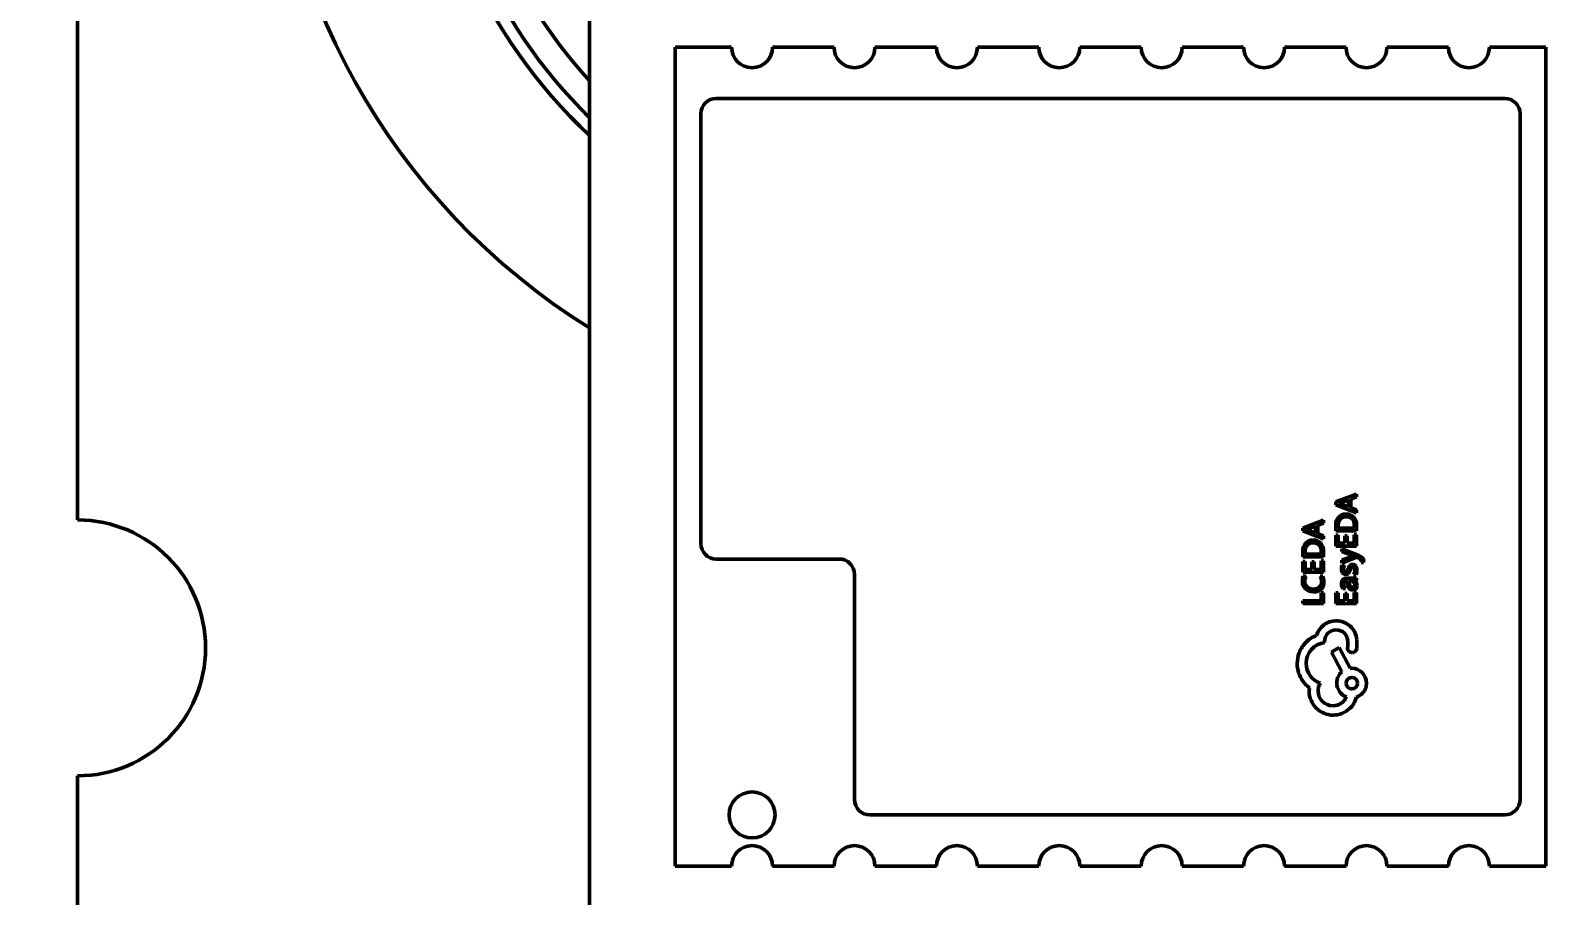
# Model space of a CAD drawing. Header units: millimetres. Extents: x -86 to 841, y -58 to 594.
# Drawn here: x 379.49 to 409.09, y 239.28 to 256.19 of the extents above; entities that cross this region are included whole.
import ezdxf

# ---------------------------------------------------------------- set-up
doc = ezdxf.new("R2010")
doc.units = ezdxf.units.MM
doc.layers.add('Dimension (ISO)', color=7, linetype='Continuous', lineweight=25)
doc.layers.add('Visible (ISO)', color=7, linetype='Continuous', lineweight=50)
doc.styles.add('Note Text (ISO)', font='tahoma.ttf')
doc.dimstyles.new('Default (ISO)', dxfattribs={"dimtxt": 3.5, "dimasz": 2.5, "dimexe": 3.175, "dimexo": 0, "dimgap": 0.762, "dimtad": 1, "dimrnd": 1e-08, "dimtxsty": 'Note Text (ISO)', "dimcen": 0.09, "dimdle": 10, "dimclrd": 256, "dimclre": 256, "dimclrt": 256, "dimadec": 0, "dimazin": 0, "dimtfac": 1.001486, "dimtmove": 0, "dimatfit": 3, "dimfxl": 1, "dimtolj": 1, "dimtzin": 0, "dimlwd": -1, "dimlwe": -1, "dimarcsym": 0})

# ---------------------------------------------------------------- blocks, each defined once
blk = doc.blocks.new('*D15')
at = {"layer": 'Defpoints', "color": 0, "transparency": 16777216}
for p in [(403.259, 321.832), (351.586, 205.621), (382.416, 205.621)]:
    blk.add_point(p, dxfattribs=at)
at = {"layer": 'Dimension (ISO)', "transparency": 16777216}
for p, q in [((403.259, 321.832), (348.411, 321.832)), ((351.586, 319.332), (351.586, 208.121)), ((382.416, 205.621), (348.411, 205.621))]:
    blk.add_line(p, q, dxfattribs=at)
for points in [[(351.169, 319.332), (352.003, 319.332), (351.586, 321.832)], [(351.169, 208.121), (352.003, 208.121), (351.586, 205.621)]]:
    blk.add_solid(points, dxfattribs=at)
at = {"layer": 'Dimension (ISO)', "transparency": 16777216, "insert": (346.381, 257.888), "char_height": 3.5, "attachment_point": 1, "rotation": 90, "style": 'Note Text (ISO)'}
blk.add_mtext('\\A1;116,21', dxfattribs=at)

msp = doc.modelspace()

# ---------------------------------------------------------------- linework, layer by layer
at = {"layer": 'Visible (ISO)'}
for p, q in [((390.416, 230.41), (390.416, 311.621)), ((380.416, 246.621), (380.416, 276.621)), ((392.99, 255.857), (392.09, 255.857)), ((392.09, 255.857), (392.09, 239.857)), ((393.19, 255.857), (392.99, 255.857)), ((394.19, 255.857), (393.99, 255.857)), ((394.99, 255.857), (394.19, 255.857)), ((395.19, 255.857), (394.99, 255.857)), ((396.19, 255.857), (395.99, 255.857)), ((396.99, 255.857), (396.19, 255.857)), ((397.19, 255.857), (396.99, 255.857)), ((398.19, 255.857), (397.99, 255.857)), ((398.99, 255.857), (398.19, 255.857)), ((399.19, 255.857), (398.99, 255.857)), ((400.19, 255.857), (399.99, 255.857)), ((400.99, 255.857), (400.19, 255.857)), ((401.19, 255.857), (400.99, 255.857)), ((402.19, 255.857), (401.99, 255.857)), ((402.99, 255.857), (402.19, 255.857)), ((403.19, 255.857), (402.99, 255.857)), ((404.19, 255.857), (403.99, 255.857)), ((404.99, 255.857), (404.19, 255.857)), ((405.19, 255.857), (404.99, 255.857)), ((406.19, 255.857), (405.99, 255.857)), ((406.99, 255.857), (406.19, 255.857)), ((407.19, 255.857), (406.99, 255.857)), ((408.19, 255.857), (407.99, 255.857)), ((409.09, 255.857), (408.19, 255.857)), ((409.09, 239.857), (409.09, 255.857)), ((392.89, 254.857), (408.29, 254.857)), ((392.59, 246.157), (392.59, 254.557)), ((408.59, 254.557), (408.59, 241.157)), ((405.398, 247.127), (404.991, 246.972)), ((404.991, 246.972), (404.991, 246.915)), ((404.991, 246.915), (405.398, 246.761)), ((405.043, 246.943), (405.043, 246.942)), ((405.24, 247.011), (405.071, 246.949)), ((405.071, 246.935), (405.24, 246.874)), ((405.24, 246.874), (405.24, 247.011)), ((405.286, 247.027), (405.398, 247.069)), ((405.286, 246.858), (405.286, 247.027)), ((405.398, 246.819), (405.286, 246.858)), ((405.398, 247.069), (405.398, 247.127)), ((404.752, 246.617), (404.346, 246.462)), ((404.641, 246.518), (404.752, 246.559)), ((404.752, 246.559), (404.752, 246.617)), ((405.398, 246.761), (405.398, 246.819)), ((404.346, 246.462), (404.346, 246.406)), ((404.346, 246.406), (404.752, 246.251)), ((404.398, 246.434), (404.398, 246.432)), ((404.595, 246.501), (404.426, 246.44)), ((404.426, 246.426), (404.595, 246.365)), ((404.595, 246.365), (404.595, 246.501)), ((404.641, 246.348), (404.641, 246.518)), ((404.752, 246.309), (404.641, 246.348)), ((404.752, 246.251), (404.752, 246.309)), ((404.991, 246.523), (404.991, 246.407)), ((404.991, 246.407), (405.398, 246.407)), ((405.038, 246.321), (404.991, 246.321)), ((404.991, 246.321), (404.991, 246.111)), ((405.038, 246.521), (405.038, 246.459)), ((405.038, 246.459), (405.351, 246.459)), ((405.038, 246.164), (405.038, 246.321)), ((405.214, 246.309), (405.168, 246.309)), ((405.168, 246.309), (405.168, 246.164)), ((405.214, 246.164), (405.214, 246.309)), ((405.351, 246.459), (405.351, 246.518)), ((405.398, 246.33), (405.351, 246.33)), ((405.351, 246.33), (405.351, 246.164)), ((405.398, 246.407), (405.398, 246.519)), ((405.398, 246.111), (405.398, 246.33)), ((404.346, 246.013), (404.346, 245.897)), ((404.392, 246.011), (404.392, 245.95)), ((404.706, 245.95), (404.706, 246.009)), ((404.752, 245.897), (404.752, 246.009)), ((404.991, 246.111), (405.398, 246.111)), ((405.168, 246.164), (405.038, 246.164)), ((405.107, 246.056), (405.107, 246.004)), ((405.442, 245.924), (405.107, 246.056)), ((405.107, 246.004), (405.326, 245.924)), ((405.351, 246.164), (405.214, 246.164)), ((395.29, 245.857), (392.89, 245.857)), ((404.346, 245.897), (404.752, 245.897)), ((404.392, 245.811), (404.346, 245.811)), ((404.346, 245.811), (404.346, 245.602)), ((404.392, 245.95), (404.706, 245.95)), ((404.392, 245.654), (404.392, 245.811)), ((404.569, 245.8), (404.523, 245.8)), ((404.523, 245.8), (404.523, 245.654)), ((404.569, 245.654), (404.569, 245.8)), ((404.752, 245.821), (404.706, 245.821)), ((404.706, 245.821), (404.706, 245.654)), ((404.752, 245.602), (404.752, 245.821)), ((405.326, 245.91), (405.107, 245.834)), ((405.107, 245.777), (405.397, 245.891)), ((405.107, 245.834), (405.107, 245.777)), ((405.163, 245.737), (405.113, 245.737)), ((405.349, 245.917), (405.326, 245.91)), ((405.349, 245.918), (405.349, 245.917)), ((405.397, 245.891), (405.45, 245.869)), ((405.485, 245.788), (405.53, 245.788)), ((395.59, 241.157), (395.59, 245.557)), ((404.346, 245.602), (404.752, 245.602)), ((404.41, 245.52), (404.355, 245.52)), ((404.523, 245.654), (404.392, 245.654)), ((404.706, 245.654), (404.569, 245.654)), ((404.736, 245.52), (404.685, 245.52)), ((405.398, 245.486), (405.211, 245.486)), ((405.213, 245.435), (405.225, 245.349)), ((405.252, 245.435), (405.261, 245.367)), ((405.28, 245.435), (405.252, 245.435)), ((405.335, 245.555), (405.388, 245.555)), ((405.353, 245.433), (405.353, 245.435)), ((405.353, 245.435), (405.398, 245.435)), ((405.398, 245.435), (405.398, 245.486)), ((404.752, 245.199), (404.706, 245.199)), ((404.706, 245.199), (404.706, 245.037)), ((404.752, 244.985), (404.752, 245.199)), ((405.038, 245.194), (404.991, 245.194)), ((404.991, 245.194), (404.991, 244.985)), ((405.038, 245.037), (405.038, 245.194)), ((405.128, 245.281), (405.177, 245.281)), ((405.214, 245.183), (405.168, 245.183)), ((405.168, 245.183), (405.168, 245.037)), ((405.214, 245.037), (405.214, 245.183)), ((405.398, 245.204), (405.351, 245.204)), ((405.351, 245.204), (405.351, 245.037)), ((405.398, 244.985), (405.398, 245.204)), ((404.706, 245.037), (404.346, 245.037)), ((404.346, 245.037), (404.346, 244.985)), ((404.346, 244.985), (404.752, 244.985)), ((404.991, 244.985), (405.398, 244.985)), ((405.168, 245.037), (405.038, 245.037)), ((405.351, 245.037), (405.214, 245.037)), ((404.772, 244.224), (404.772, 244.247)), ((405.223, 244.264), (405.223, 244.134)), ((405.399, 244.111), (405.399, 244.281)), ((405.058, 244.128), (404.905, 244.039)), ((404.905, 244.039), (405.107, 243.651)), ((405.272, 243.723), (405.058, 244.128)), ((405.301, 243.723), (405.272, 243.723)), ((380.416, 233.086), (380.416, 241.621)), ((408.29, 240.857), (395.89, 240.857)), ((392.09, 239.857), (392.99, 239.857)), ((392.99, 239.857), (393.19, 239.857)), ((393.99, 239.857), (394.19, 239.857)), ((394.19, 239.857), (394.99, 239.857)), ((394.99, 239.857), (395.19, 239.857)), ((395.99, 239.857), (396.19, 239.857)), ((396.19, 239.857), (396.99, 239.857)), ((396.99, 239.857), (397.19, 239.857)), ((397.99, 239.857), (398.19, 239.857)), ((398.19, 239.857), (398.99, 239.857)), ((398.99, 239.857), (399.19, 239.857)), ((399.99, 239.857), (400.19, 239.857)), ((400.19, 239.857), (400.99, 239.857)), ((400.99, 239.857), (401.19, 239.857)), ((401.99, 239.857), (402.19, 239.857)), ((402.19, 239.857), (402.99, 239.857)), ((402.99, 239.857), (403.19, 239.857)), ((403.99, 239.857), (404.19, 239.857)), ((404.19, 239.857), (404.99, 239.857)), ((404.99, 239.857), (405.19, 239.857)), ((405.99, 239.857), (406.19, 239.857)), ((406.19, 239.857), (406.99, 239.857)), ((406.99, 239.857), (407.19, 239.857)), ((407.99, 239.857), (408.19, 239.857)), ((408.19, 239.857), (409.09, 239.857))]:
    msp.add_line(p, q, dxfattribs=at)
msp.add_circle((393.59, 240.857), 0.45, dxfattribs=at)
for centre, radius, start, end in [((397.416, 261.621), 13.25, 121.8908, 238.1092), ((397.416, 261.621), 10.25, 133.0728, 226.9272), ((397.416, 261.621), 10, 134.427, 225.573), ((397.416, 261.621), 9.5, 137.4631, 222.5369), ((393.59, 255.857), 0.4, 180, 0), ((395.59, 255.857), 0.4, 180, 0), ((397.59, 255.857), 0.4, 180, 0), ((399.59, 255.857), 0.4, 180, 0), ((401.59, 255.857), 0.4, 180, 0), ((403.59, 255.857), 0.4, 180, 0), ((405.59, 255.857), 0.4, 180, 0), ((407.59, 255.857), 0.4, 180, 0), ((392.89, 254.557), 0.3, 90, 180), ((408.29, 254.557), 0.3, 0, 90), ((380.416, 244.121), 2.5, 270, 90), ((392.89, 246.157), 0.3, 180, 270), ((395.29, 245.557), 0.3, 0, 90), ((395.89, 241.157), 0.3, 180, 270), ((408.29, 241.157), 0.3, 270, 0), ((393.59, 239.857), 0.4, 0, 180), ((395.59, 239.857), 0.4, 0, 180), ((397.59, 239.857), 0.4, 0, 180), ((399.59, 239.857), 0.4, 0, 180), ((401.59, 239.857), 0.4, 0, 180), ((403.59, 239.857), 0.4, 0, 180), ((405.59, 239.857), 0.4, 0, 180), ((407.59, 239.857), 0.4, 0, 180)]:
    msp.add_arc(centre, radius, start, end, dxfattribs=at)
for centre, major_axis, ratio, start_param, end_param in [((431.42, 226.999), (26.35, -19.631), 0.066126, 3.136953, 3.190818), ((412.06, 238.497), (-6.971, 8.153), 0.103718, 6.194741, 6.299185), ((377.389, 200.902), (27.912, 45.807), 0.058151, 6.266862, 6.318605), ((394.901, 233.512), (10.395, 13.139), 0.088029, 6.271455, 6.352716), ((389.517, 233.828), (15.8, 12.802), 0.081091, 6.217575, 6.290791), ((369.916, 224.462), (35.448, 22.184), 0.069256, 6.239872, 6.296552), ((430.774, 226.49), (26.35, -19.631), 0.066126, 3.136953, 3.190818), ((411.414, 237.988), (-6.971, 8.153), 0.103718, 6.194741, 6.299185), ((376.743, 200.393), (27.912, 45.807), 0.058151, 6.266862, 6.318605), ((394.256, 233.002), (10.395, 13.139), 0.088029, 6.271455, 6.352716), ((388.872, 233.318), (15.8, 12.802), 0.081091, 6.217575, 6.290791), ((369.271, 223.953), (35.448, 22.184), 0.069256, 6.239872, 6.296552), ((405.741, 248.53), (0.541, 2.915), 0.038733, 3.205675, 3.341922), ((405.297, 244.913), (-0.005, 0.83), 0.172865, 0.150241, 0.427799), ((405.2, 245.071), (0.107, 0.62), 0.092739, 0.158987, 0.458158), ((407.648, 241.399), (-2.365, 4.344), 0.115, 6.220642, 6.309192), ((403.693, 242.59), (1.662, 3.153), 0.138063, 6.211748, 6.35583), ((393.994, 228.315), (11.349, 17.378), 0.038112, 6.224894, 6.30807), ((402.51, 243.248), (2.865, 2.478), 0.165872, 6.140655, 6.267037), ((405.446, 245.908), (-0.063, 0.147), 0.416627, 3.605484, 3.914095), ((406.308, 243.139), (-1.918, 2.427), 0.183486, 0.098091, 0.22818), ((393.043, 252.011), (-11.652, 6.669), 0.097346, 3.111542, 3.197252), ((401.002, 243.37), (-3.685, -2.148), 0.20241, 3.024148, 3.145399), ((425.287, 228.765), (-20.133, 16.649), 0.041306, 6.233277, 6.317329), ((405.298, 245.906), (0.131, 0.296), 0.308323, 2.953667, 3.27707), ((404.485, 246.864), (-0.739, 1.299), 0.212187, 3.021435, 3.170188), ((405.264, 247.158), (0.049, 1.595), 0.112393, 3.231673, 3.439607), ((403.439, 244.421), (1.916, 0.971), 0.178116, 6.193132, 6.3503), ((398.058, 241.317), (7.335, 4.078), 0.103328, 6.225803, 6.3446), ((396.81, 250.934), (8.57, -5.391), 0.118939, 0.011679, 0.074684), ((392.484, 262.81), (-12.199, 17.559), 0.091427, 3.07816, 3.155207), ((406.066, 246.309), (0.783, 0.995), 0.179873, 3.117946, 3.28212), ((403.833, 246.45), (1.519, -1.128), 0.157797, 6.268864, 6.399838), ((395.789, 252.462), (9.598, -7.179), 0.081663, 6.275199, 6.344189), ((404.992, 244.25), (0.388, 0.118), 0.988956, 0.525582, 1.2729), ((404.909, 244.218), (0.473, 0.151), 0.895466, 6.08302, 6.754291), ((404.715, 243.822), (0.229, 0.54), 0.837988, 0.664941, 1.170004), ((405.235, 243.902), (0.986, 0.207), 0.759986, 2.983563, 3.463545), ((405.009, 243.295), (0.522, 0.142), 0.926516, 2.894555, 3.629146), ((403.469, 244.166), (1.871, -1.135), 0.458145, 6.150337, 6.420277), ((404.94, 243.264), (0.463, 0.025), 0.986122, 3.865476, 4.657271), ((404.954, 243.25), (0.4, 0.219), 0.961885, 4.194335, 4.952705)]:
    msp.add_ellipse(centre, major_axis=major_axis, ratio=ratio, start_param=start_param, end_param=end_param, dxfattribs=at)
for points in [[(405.071, 246.949), (405.066, 246.947), (405.056, 246.945), (405.043, 246.943)], [(405.043, 246.942), (405.055, 246.94), (405.065, 246.938), (405.071, 246.935)], [(405.045, 246.677), (405.009, 246.636), (404.991, 246.585), (404.991, 246.523)], [(405.189, 246.738), (405.129, 246.738), (405.081, 246.718), (405.045, 246.677)], [(404.426, 246.44), (404.421, 246.438), (404.411, 246.436), (404.398, 246.434)], [(404.398, 246.432), (404.41, 246.43), (404.419, 246.428), (404.426, 246.426)], [(404.4, 246.167), (404.364, 246.126), (404.346, 246.075), (404.346, 246.013)], [(404.544, 246.229), (404.484, 246.229), (404.436, 246.208), (404.4, 246.167)], [(405.113, 245.737), (405.105, 245.716), (405.101, 245.693), (405.101, 245.668)], [(405.101, 245.668), (405.101, 245.636), (405.108, 245.61), (405.124, 245.588)], [(405.142, 245.663), (405.142, 245.691), (405.149, 245.715), (405.163, 245.737)], [(405.153, 245.623), (405.145, 245.633), (405.142, 245.647), (405.142, 245.663)], [(405.296, 245.686), (405.303, 245.694), (405.312, 245.699), (405.324, 245.699)], [(405.326, 245.924), (405.336, 245.921), (405.344, 245.919), (405.349, 245.918)], [(405.535, 245.821), (405.535, 245.865), (405.504, 245.9), (405.442, 245.924)], [(405.45, 245.869), (405.477, 245.858), (405.491, 245.84), (405.491, 245.817)], [(405.491, 245.817), (405.491, 245.808), (405.489, 245.798), (405.485, 245.788)], [(404.339, 245.424), (404.339, 245.364), (404.359, 245.314), (404.399, 245.275)], [(404.386, 245.425), (404.386, 245.459), (404.394, 245.491), (404.41, 245.52)], [(404.431, 245.314), (404.401, 245.342), (404.386, 245.379), (404.386, 245.425)], [(404.704, 245.268), (404.741, 245.303), (404.759, 245.349), (404.759, 245.408)], [(404.759, 245.408), (404.759, 245.453), (404.751, 245.49), (404.736, 245.52)], [(405.211, 245.486), (405.137, 245.486), (405.101, 245.451), (405.101, 245.381)], [(405.101, 245.381), (405.101, 245.343), (405.109, 245.309), (405.128, 245.281)], [(405.124, 245.588), (405.139, 245.566), (405.16, 245.555), (405.186, 245.555)], [(405.177, 245.281), (405.154, 245.309), (405.142, 245.341), (405.142, 245.376)], [(405.208, 245.619), (405.202, 245.611), (405.193, 245.608), (405.181, 245.608)], [(405.261, 245.367), (405.264, 245.343), (405.27, 245.327), (405.279, 245.317)], [(405.339, 245.413), (405.323, 245.427), (405.304, 245.435), (405.28, 245.435)], [(405.363, 245.639), (405.363, 245.609), (405.354, 245.581), (405.335, 245.555)], [(404.399, 245.275), (404.439, 245.235), (404.491, 245.216), (404.557, 245.216)], [(404.554, 245.271), (404.502, 245.271), (404.462, 245.285), (404.431, 245.314)], [(404.67, 245.311), (404.641, 245.284), (404.602, 245.271), (404.554, 245.271)], [(405.225, 245.349), (405.234, 245.284), (405.266, 245.252), (405.32, 245.252)], [(405.316, 245.304), (405.33, 245.304), (405.341, 245.309), (405.35, 245.319)], [(405.32, 245.252), (405.346, 245.252), (405.367, 245.261), (405.382, 245.277)], [(404.994, 244.652), (404.821, 244.649), (404.667, 244.53), (404.615, 244.365)], [(404.41, 243.819), (404.41, 244.027), (404.569, 244.2), (404.772, 244.224)], [(404.772, 244.247), (404.772, 244.371), (404.873, 244.472), (404.997, 244.472)], [(404.997, 244.472), (405.116, 244.472), (405.214, 244.383), (405.223, 244.264)], [(405.223, 244.134), (405.223, 244.128), (405.22, 244.122), (405.22, 244.117)], [(405.22, 244.117), (405.22, 244.067), (405.26, 244.027), (405.309, 244.027)], [(405.309, 244.027), (405.356, 244.027), (405.396, 244.065), (405.399, 244.111)], [(404.688, 243.431), (404.526, 243.486), (404.41, 243.637), (404.41, 243.819)], [(405.59, 243.434), (405.59, 243.593), (405.46, 243.723), (405.301, 243.723)], [(404.349, 243.469), (404.384, 243.42), (404.427, 243.379), (404.477, 243.342)], [(404.477, 243.342), (404.474, 243.318), (404.471, 243.298), (404.471, 243.275)], [(405.009, 243.434), (405.009, 243.31), (405.09, 243.203), (405.2, 243.162)], [(404.934, 242.989), (404.774, 242.989), (404.644, 243.119), (404.644, 243.278)], [(405.2, 243.162), (405.153, 243.061), (405.052, 242.989), (404.934, 242.989)]]:
    msp.add_open_spline(points, degree=3, dxfattribs=at)
for points, knots in [([(404.387, 244.209), (404.339, 244.154), (404.301, 244.092), (404.25, 243.957), (404.237, 243.887), (404.237, 243.816)], [-0.04315559, -0.04315559, -0.04315559, -0.04315559, -0.02136061, -0.02136061, 0, 0, 0, 0]), ([(405.107, 243.651), (405.092, 243.638), (405.078, 243.623), (405.053, 243.59), (405.043, 243.573), (405.026, 243.536), (405.02, 243.516), (405.011, 243.476), (405.009, 243.455), (405.009, 243.434)], [-0.02461477, -0.02461477, -0.02461477, -0.02461477, -0.01851923, -0.01851923, -0.01237653, -0.01237653, -0.00628907, -0.00628907, 0, 0, 0, 0]), ([(404.644, 243.278), (404.644, 243.304), (404.648, 243.331), (404.663, 243.383), (404.674, 243.408), (404.688, 243.431)], [-0.01600597, -0.01600597, -0.01600597, -0.01600597, -0.0080898, -0.0080898, 0, 0, 0, 0]), ([(405.416, 243.431), (405.416, 243.495), (405.364, 243.544), (405.304, 243.544), (405.24, 243.544), (405.191, 243.492), (405.191, 243.431)], [0, 0, 0, 0, 1, 1, 1, 2, 2, 2, 2]), ([(405.191, 243.431), (405.191, 243.37), (405.24, 243.318), (405.367, 243.318), (405.416, 243.37), (405.416, 243.431)], [2, 2, 2, 2, 3, 3, 4, 4, 4, 4]), ([(405.393, 243.159), (405.422, 243.169), (405.449, 243.183), (405.497, 243.218), (405.518, 243.24), (405.553, 243.288), (405.567, 243.315), (405.585, 243.373), (405.59, 243.403), (405.59, 243.434)], [-0.03624865, -0.03624865, -0.03624865, -0.03624865, -0.02717459, -0.02717459, -0.01821182, -0.01821182, -0.00926354, -0.00926354, 0, 0, 0, 0])]:
    msp.add_open_spline(points, degree=3, knots=knots, dxfattribs=at)

# ---------------------------------------------------------------- dimensions: what is measured, and where the dimension line sits
at = {"layer": 'Dimension (ISO)'}
dim = msp.add_linear_dim(base=(351.586, 205.621), p1=(403.259, 321.832), p2=(382.416, 205.621), angle=270, dimstyle='Default (ISO)', override={"dimgap": 0.762, "dimdec": 2, "dimtol": 0, "dimlim": 0, "dimtp": 0, "dimtm": 0, "dimtdec": 2, "dimtofl": 0, "dimatfit": 1}, dxfattribs=at)
dim.commit()
dim.dimension.update_dxf_attribs({"geometry": '*D15', "text_midpoint": (351.586, 264.726), "dimtype": 160})

doc.saveas('drawing.dxf')
